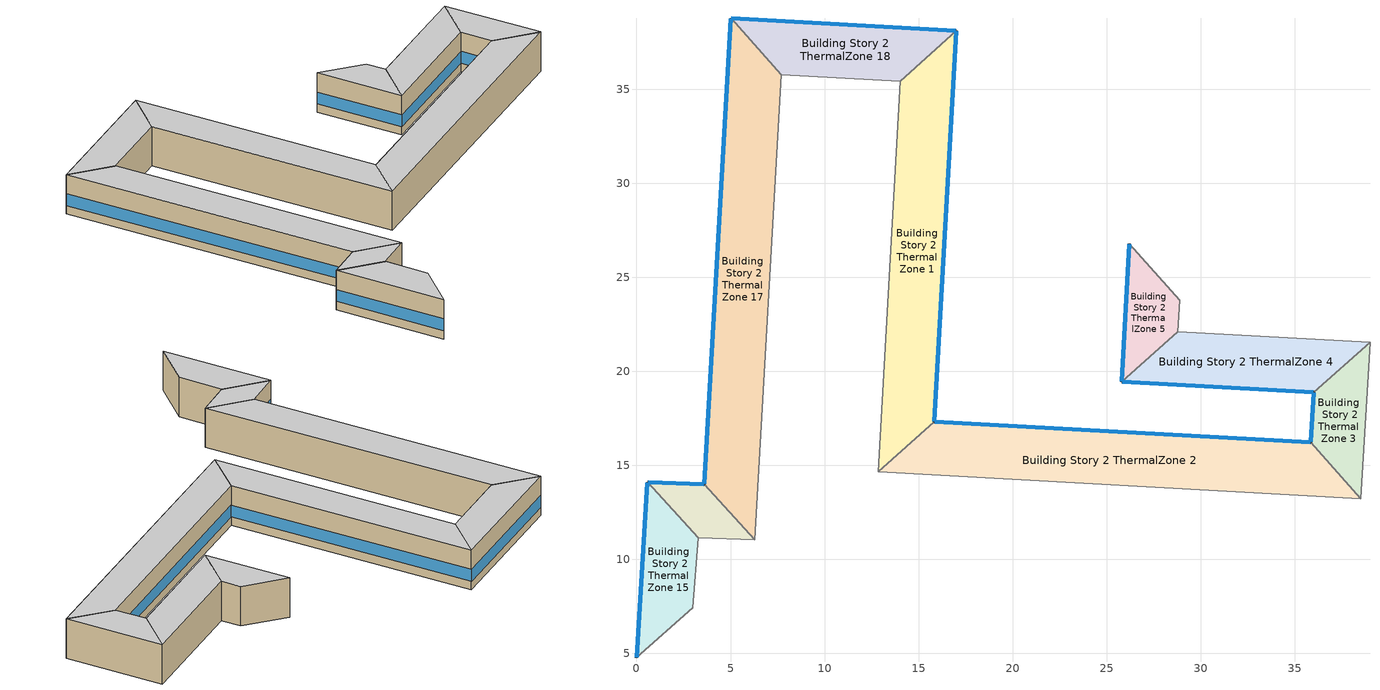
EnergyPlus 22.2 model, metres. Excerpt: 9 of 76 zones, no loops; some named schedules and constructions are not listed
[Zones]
Building Story 2 ThermalZone 1
 floor adiabatic (Typical Interior Floor): 17,38.09 15.83,17.33 12.84,14.66 14.02,35.43 z3.6
 wall outside (Typical Insulated Steel Framed Exterior Wall R-12.99): 15.83,17.33 17,38.09 z3.6:7.2
 wall adiabatic (Typical Interior Wall): 17,38.09 14.02,35.43 12.84,14.66 15.83,17.33 z3.6:7.2
 window (U 0.55 SHGC 0.25): 15.83,17.35 17,38.07 z4.36:5.44
 ceiling adiabatic (Typical Interior Ceiling): 14.02,35.43 12.84,14.66 15.83,17.33 17,38.09 z7.2
Building Story 2 ThermalZone 15
 floor adiabatic (Typical Interior Ceiling): 0,4.78 0.59,14.1 3.27,11.14 2.99,7.43 z3.6
 wall outside (Typical Insulated Steel Framed Exterior Wall R-12.99): 0.59,14.1 0,4.78 z3.6:7.2
 wall adiabatic (Typical Interior Wall): 0,4.78 2.99,7.43 3.27,11.14 0.59,14.1 z3.6:7.2
 window (U 0.55 SHGC 0.25): 0.58,14.08 0,4.8 z4.36:5.45
 ceiling adiabatic (Typical Interior Ceiling): 2.99,7.43 3.27,11.14 0.59,14.1 0,4.78 z7.2
Building Story 2 ThermalZone 16
 floor adiabatic (Typical Interior Ceiling): 0.59,14.1 3.6,13.99 6.29,11.04 3.27,11.14 z3.6
 wall outside (Typical Insulated Steel Framed Exterior Wall R-12.99): 3.6,13.99 0.59,14.1 z3.6:7.2
 wall adiabatic (Typical Interior Wall): 0.59,14.1 3.27,11.14 6.29,11.04 3.6,13.99 z3.6:7.2
 window (U 0.55 SHGC 0.25): 3.58,13.99 0.61,14.1 z4.36:5.46
 ceiling adiabatic (Typical Interior Ceiling): 3.27,11.14 6.29,11.04 3.6,13.99 0.59,14.1 z7.2
Building Story 2 ThermalZone 17
 floor adiabatic (Typical Interior Ceiling): 3.6,13.99 5.02,38.76 7.69,35.78 6.29,11.04 z3.6
 wall outside (Typical Insulated Steel Framed Exterior Wall R-12.99): 5.02,38.76 3.6,13.99 z3.6:7.2
 wall adiabatic (Typical Interior Wall): 3.6,13.99 6.29,11.04 7.69,35.78 5.02,38.76 z3.6:7.2
 window (U 0.55 SHGC 0.25): 5.02,38.73 3.6,14.02 z4.36:5.44
 ceiling adiabatic (Typical Interior Ceiling): 6.29,11.04 7.69,35.78 5.02,38.76 3.6,13.99 z7.2
Building Story 2 ThermalZone 18
 floor adiabatic (Typical Interior Ceiling): 5.02,38.76 17,38.09 14.02,35.43 7.69,35.78 z3.6
 wall outside (Typical Insulated Steel Framed Exterior Wall R-12.99): 17,38.09 5.02,38.76 z3.6:7.2
 wall adiabatic (Typical Interior Wall): 5.02,38.76 7.69,35.78 14.02,35.43 17,38.09 z3.6:7.2
 window (U 0.55 SHGC 0.25): 16.97,38.09 5.05,38.76 z4.36:5.45
 ceiling adiabatic (Typical Interior Ceiling): 7.69,35.78 14.02,35.43 17,38.09 5.02,38.76 z7.2
Building Story 2 ThermalZone 2
 floor adiabatic (Typical Interior Floor): 15.83,17.33 35.84,16.21 38.5,13.22 12.84,14.66 z3.6
 wall outside (Typical Insulated Steel Framed Exterior Wall R-12.99): 35.84,16.21 15.83,17.33 z3.6:7.2
 wall adiabatic (Typical Interior Wall): 15.83,17.33 12.84,14.66 38.5,13.22 35.84,16.21 z3.6:7.2
 window (U 0.55 SHGC 0.25): 35.81,16.22 15.85,17.32 z4.36:5.44
 ceiling adiabatic (Typical Interior Ceiling): 12.84,14.66 38.5,13.22 35.84,16.21 15.83,17.33 z7.2
Building Story 2 ThermalZone 3
 floor adiabatic (Typical Interior Floor): 35.84,16.21 36.01,18.88 39,21.54 38.5,13.22 z3.6
 wall outside (Typical Insulated Steel Framed Exterior Wall R-12.99): 36.01,18.88 35.84,16.21 z3.6:7.2
 wall adiabatic (Typical Interior Wall): 35.84,16.21 38.5,13.22 39,21.54 36.01,18.88 z3.6:7.2
 window (U 0.55 SHGC 0.25): 36.01,18.85 35.84,16.24 z4.36:5.46
 ceiling adiabatic (Typical Interior Ceiling): 38.5,13.22 39,21.54 36.01,18.88 35.84,16.21 z7.2
Building Story 2 ThermalZone 4
 floor adiabatic (Typical Interior Floor): 36.01,18.88 25.79,19.44 28.77,22.1 39,21.54 z3.6
 wall outside (Typical Insulated Steel Framed Exterior Wall R-12.99): 25.79,19.44 36.01,18.88 z3.6:7.2
 wall adiabatic (Typical Interior Wall): 36.01,18.88 39,21.54 28.77,22.1 25.79,19.44 z3.6:7.2
 window (U 0.55 SHGC 0.25): 25.82,19.43 35.98,18.88 z4.36:5.45
 ceiling adiabatic (Typical Interior Ceiling): 39,21.54 28.77,22.1 25.79,19.44 36.01,18.88 z7.2
Building Story 2 ThermalZone 5
 floor adiabatic (Typical Interior Floor): 25.79,19.44 26.21,26.77 28.88,23.78 28.77,22.1 z3.6
 wall outside (Typical Insulated Steel Framed Exterior Wall R-12.99): 26.21,26.77 25.79,19.44 z3.6:7.2
 wall adiabatic (Typical Interior Wall): 25.79,19.44 28.77,22.1 28.88,23.78 26.21,26.77 z3.6:7.2
 window (U 0.55 SHGC 0.25): 26.21,26.74 25.79,19.46 z4.36:5.45
 ceiling adiabatic (Typical Interior Ceiling): 28.77,22.1 28.88,23.78 26.21,26.77 25.79,19.44 z7.2
[Schedule:Week:Daily]
SchoolSecondary BLDG_LIGHT_OFFICE_SCH_2013 Week Rule - Sep6-Dec31: SchoolSecondary BLDG_LIGHT_OFFICE_SCH_2013 Default, SchoolSecondary BLDG_LIGHT_OFFICE_SCH_2013 Wkdy Day 2, SchoolSecondary BLDG_LIGHT_OFFICE_SCH_2013 Wkdy Day 2, SchoolSecondary BLDG_LIGHT_OFFICE_SCH_2013 Wkdy Day 2, SchoolSecondary BLDG_LIGHT_OFFICE_SCH_2013 Wkdy Day 2, SchoolSecondary BLDG_LIGHT_OFFICE_SCH_2013 Wkdy Day 2, SchoolSecondary BLDG_LIGHT_OFFICE_SCH_2013 Default, SchoolSecondary BLDG_LIGHT_OFFICE_SCH_2013 Default, SchoolSecondary BLDG_LIGHT_OFFICE_SCH_2013 Summer Design Day, SchoolSecondary BLDG_LIGHT_OFFICE_SCH_2013 Winter Design Day, SchoolSecondary BLDG_LIGHT_OFFICE_SCH_2013 Default, SchoolSecondary BLDG_LIGHT_OFFICE_SCH_2013 Default
SchoolSecondary BLDG_LIGHT_BATH_SCH_2013 Week Rule - Jan1-Jan3: SchoolSecondary BLDG_LIGHT_BATH_SCH_2013 Wkdy Day, SchoolSecondary BLDG_LIGHT_BATH_SCH_2013 Wkdy Day, SchoolSecondary BLDG_LIGHT_BATH_SCH_2013 Wkdy Day, SchoolSecondary BLDG_LIGHT_BATH_SCH_2013 Wkdy Day, SchoolSecondary BLDG_LIGHT_BATH_SCH_2013 Wkdy Day, SchoolSecondary BLDG_LIGHT_BATH_SCH_2013 Wkdy Day, SchoolSecondary BLDG_LIGHT_BATH_SCH_2013 Wknd Day, SchoolSecondary BLDG_LIGHT_BATH_SCH_2013 Default, SchoolSecondary BLDG_LIGHT_BATH_SCH_2013 Summer Design Day, SchoolSecondary BLDG_LIGHT_BATH_SCH_2013 Winter Design Day, SchoolSecondary BLDG_LIGHT_BATH_SCH_2013 Default, SchoolSecondary BLDG_LIGHT_BATH_SCH_2013 Default
SchoolSecondary BLDG_LIGHT_BATH_SCH_2013 Week Rule - Jan4-Jun27: SchoolSecondary BLDG_LIGHT_BATH_SCH_2013 Wknd Day, SchoolSecondary BLDG_LIGHT_BATH_SCH_2013 Wkdy Day, SchoolSecondary BLDG_LIGHT_BATH_SCH_2013 Wkdy Day, SchoolSecondary BLDG_LIGHT_BATH_SCH_2013 Wkdy Day, SchoolSecondary BLDG_LIGHT_BATH_SCH_2013 Wkdy Day, SchoolSecondary BLDG_LIGHT_BATH_SCH_2013 Wkdy Day, SchoolSecondary BLDG_LIGHT_BATH_SCH_2013 Wknd Day, SchoolSecondary BLDG_LIGHT_BATH_SCH_2013 Default, SchoolSecondary BLDG_LIGHT_BATH_SCH_2013 Summer Design Day, SchoolSecondary BLDG_LIGHT_BATH_SCH_2013 Winter Design Day, SchoolSecondary BLDG_LIGHT_BATH_SCH_2013 Default, SchoolSecondary BLDG_LIGHT_BATH_SCH_2013 Default
SchoolSecondary BLDG_LIGHT_BATH_SCH_2013 Week Rule - Jun28-Jul4: SchoolSecondary BLDG_LIGHT_BATH_SCH_2013 Wknd Day, SchoolSecondary BLDG_LIGHT_BATH_SCH_2013 Wkdy Day, SchoolSecondary BLDG_LIGHT_BATH_SCH_2013 Wkdy Day, SchoolSecondary BLDG_LIGHT_BATH_SCH_2013 Wkdy Day 1, SchoolSecondary BLDG_LIGHT_BATH_SCH_2013 Wkdy Day 1, SchoolSecondary BLDG_LIGHT_BATH_SCH_2013 Wkdy Day 1, SchoolSecondary BLDG_LIGHT_BATH_SCH_2013 Wknd Day 1, SchoolSecondary BLDG_LIGHT_BATH_SCH_2013 Default, SchoolSecondary BLDG_LIGHT_BATH_SCH_2013 Summer Design Day, SchoolSecondary BLDG_LIGHT_BATH_SCH_2013 Winter Design Day, SchoolSecondary BLDG_LIGHT_BATH_SCH_2013 Default, SchoolSecondary BLDG_LIGHT_BATH_SCH_2013 Default
SchoolSecondary BLDG_LIGHT_BATH_SCH_2013 Week Rule - Jul5-Aug29: SchoolSecondary BLDG_LIGHT_BATH_SCH_2013 Wknd Day 1, SchoolSecondary BLDG_LIGHT_BATH_SCH_2013 Wkdy Day 1, SchoolSecondary BLDG_LIGHT_BATH_SCH_2013 Wkdy Day 1, SchoolSecondary BLDG_LIGHT_BATH_SCH_2013 Wkdy Day 1, SchoolSecondary BLDG_LIGHT_BATH_SCH_2013 Wkdy Day 1, SchoolSecondary BLDG_LIGHT_BATH_SCH_2013 Wkdy Day 1, SchoolSecondary BLDG_LIGHT_BATH_SCH_2013 Wknd Day 1, SchoolSecondary BLDG_LIGHT_BATH_SCH_2013 Default, SchoolSecondary BLDG_LIGHT_BATH_SCH_2013 Summer Design Day, SchoolSecondary BLDG_LIGHT_BATH_SCH_2013 Winter Design Day, SchoolSecondary BLDG_LIGHT_BATH_SCH_2013 Default, SchoolSecondary BLDG_LIGHT_BATH_SCH_2013 Default
SchoolSecondary BLDG_LIGHT_BATH_SCH_2013 Week Rule - Aug30-Sep5: SchoolSecondary BLDG_LIGHT_BATH_SCH_2013 Wknd Day 1, SchoolSecondary BLDG_LIGHT_BATH_SCH_2013 Wkdy Day 1, SchoolSecondary BLDG_LIGHT_BATH_SCH_2013 Wkdy Day 2, SchoolSecondary BLDG_LIGHT_BATH_SCH_2013 Wkdy Day 2, SchoolSecondary BLDG_LIGHT_BATH_SCH_2013 Wkdy Day 2, SchoolSecondary BLDG_LIGHT_BATH_SCH_2013 Wkdy Day 2, SchoolSecondary BLDG_LIGHT_BATH_SCH_2013 Default, SchoolSecondary BLDG_LIGHT_BATH_SCH_2013 Default, SchoolSecondary BLDG_LIGHT_BATH_SCH_2013 Summer Design Day, SchoolSecondary BLDG_LIGHT_BATH_SCH_2013 Winter Design Day, SchoolSecondary BLDG_LIGHT_BATH_SCH_2013 Default, SchoolSecondary BLDG_LIGHT_BATH_SCH_2013 Default
SchoolSecondary BLDG_LIGHT_BATH_SCH_2013 Week Rule - Sep6-Dec31: SchoolSecondary BLDG_LIGHT_BATH_SCH_2013 Default, SchoolSecondary BLDG_LIGHT_BATH_SCH_2013 Wkdy Day 2, SchoolSecondary BLDG_LIGHT_BATH_SCH_2013 Wkdy Day 2, SchoolSecondary BLDG_LIGHT_BATH_SCH_2013 Wkdy Day 2, SchoolSecondary BLDG_LIGHT_BATH_SCH_2013 Wkdy Day 2, SchoolSecondary BLDG_LIGHT_BATH_SCH_2013 Wkdy Day 2, SchoolSecondary BLDG_LIGHT_BATH_SCH_2013 Default, SchoolSecondary BLDG_LIGHT_BATH_SCH_2013 Default, SchoolSecondary BLDG_LIGHT_BATH_SCH_2013 Summer Design Day, SchoolSecondary BLDG_LIGHT_BATH_SCH_2013 Winter Design Day, SchoolSecondary BLDG_LIGHT_BATH_SCH_2013 Default, SchoolSecondary BLDG_LIGHT_BATH_SCH_2013 Default
SchoolSecondary BLDG_OCC_SCH_Auditorium Week Rule - Jan1-Jan3: SchoolSecondary BLDG_OCC_SCH_Auditorium Wkdy|SmrDsn Day, SchoolSecondary BLDG_OCC_SCH_Auditorium Wkdy|SmrDsn Day, SchoolSecondary BLDG_OCC_SCH_Auditorium Wkdy|SmrDsn Day, SchoolSecondary BLDG_OCC_SCH_Auditorium Wkdy|SmrDsn Day, SchoolSecondary BLDG_OCC_SCH_Auditorium Wkdy|SmrDsn Day, SchoolSecondary BLDG_OCC_SCH_Auditorium Wkdy|SmrDsn Day, SchoolSecondary BLDG_OCC_SCH_Auditorium Wknd Day, SchoolSecondary BLDG_OCC_SCH_Auditorium Default, SchoolSecondary BLDG_OCC_SCH_Auditorium Summer Design Day, SchoolSecondary BLDG_OCC_SCH_Auditorium Winter Design Day, SchoolSecondary BLDG_OCC_SCH_Auditorium Default, SchoolSecondary BLDG_OCC_SCH_Auditorium Default
SchoolSecondary BLDG_OCC_SCH_Auditorium Week Rule - Jan4-Jun27: SchoolSecondary BLDG_OCC_SCH_Auditorium Wknd Day, SchoolSecondary BLDG_OCC_SCH_Auditorium Wkdy|SmrDsn Day, SchoolSecondary BLDG_OCC_SCH_Auditorium Wkdy|SmrDsn Day, SchoolSecondary BLDG_OCC_SCH_Auditorium Wkdy|SmrDsn Day, SchoolSecondary BLDG_OCC_SCH_Auditorium Wkdy|SmrDsn Day, SchoolSecondary BLDG_OCC_SCH_Auditorium Wkdy|SmrDsn Day, SchoolSecondary BLDG_OCC_SCH_Auditorium Wknd Day, SchoolSecondary BLDG_OCC_SCH_Auditorium Default, SchoolSecondary BLDG_OCC_SCH_Auditorium Summer Design Day, SchoolSecondary BLDG_OCC_SCH_Auditorium Winter Design Day, SchoolSecondary BLDG_OCC_SCH_Auditorium Default, SchoolSecondary BLDG_OCC_SCH_Auditorium Default
SchoolSecondary BLDG_OCC_SCH_Auditorium Week Rule - Jun28-Jul4: SchoolSecondary BLDG_OCC_SCH_Auditorium Wknd Day, SchoolSecondary BLDG_OCC_SCH_Auditorium Wkdy|SmrDsn Day, SchoolSecondary BLDG_OCC_SCH_Auditorium Wkdy|SmrDsn Day, SchoolSecondary BLDG_OCC_SCH_Auditorium Wkdy|SmrDsn Day 1, SchoolSecondary BLDG_OCC_SCH_Auditorium Wkdy|SmrDsn Day 1, SchoolSecondary BLDG_OCC_SCH_Auditorium Wkdy|SmrDsn Day 1, SchoolSecondary BLDG_OCC_SCH_Auditorium Wknd Day 1, SchoolSecondary BLDG_OCC_SCH_Auditorium Default, SchoolSecondary BLDG_OCC_SCH_Auditorium Summer Design Day, SchoolSecondary BLDG_OCC_SCH_Auditorium Winter Design Day, SchoolSecondary BLDG_OCC_SCH_Auditorium Default, SchoolSecondary BLDG_OCC_SCH_Auditorium Default
SchoolSecondary BLDG_OCC_SCH_Auditorium Week Rule - Jul5-Aug29: SchoolSecondary BLDG_OCC_SCH_Auditorium Wknd Day 1, SchoolSecondary BLDG_OCC_SCH_Auditorium Wkdy|SmrDsn Day 1, SchoolSecondary BLDG_OCC_SCH_Auditorium Wkdy|SmrDsn Day 1, SchoolSecondary BLDG_OCC_SCH_Auditorium Wkdy|SmrDsn Day 1, SchoolSecondary BLDG_OCC_SCH_Auditorium Wkdy|SmrDsn Day 1, SchoolSecondary BLDG_OCC_SCH_Auditorium Wkdy|SmrDsn Day 1, SchoolSecondary BLDG_OCC_SCH_Auditorium Wknd Day 1, SchoolSecondary BLDG_OCC_SCH_Auditorium Default, SchoolSecondary BLDG_OCC_SCH_Auditorium Summer Design Day, SchoolSecondary BLDG_OCC_SCH_Auditorium Winter Design Day, SchoolSecondary BLDG_OCC_SCH_Auditorium Default, SchoolSecondary BLDG_OCC_SCH_Auditorium Default
SchoolSecondary BLDG_OCC_SCH_Auditorium Week Rule - Aug30-Sep5: SchoolSecondary BLDG_OCC_SCH_Auditorium Wknd Day 1, SchoolSecondary BLDG_OCC_SCH_Auditorium Wkdy|SmrDsn Day 1, SchoolSecondary BLDG_OCC_SCH_Auditorium Wkdy|SmrDsn Day 2, SchoolSecondary BLDG_OCC_SCH_Auditorium Wkdy|SmrDsn Day 2, SchoolSecondary BLDG_OCC_SCH_Auditorium Wkdy|SmrDsn Day 2, SchoolSecondary BLDG_OCC_SCH_Auditorium Wkdy|SmrDsn Day 2, SchoolSecondary BLDG_OCC_SCH_Auditorium Default, SchoolSecondary BLDG_OCC_SCH_Auditorium Default, SchoolSecondary BLDG_OCC_SCH_Auditorium Summer Design Day, SchoolSecondary BLDG_OCC_SCH_Auditorium Winter Design Day, SchoolSecondary BLDG_OCC_SCH_Auditorium Default, SchoolSecondary BLDG_OCC_SCH_Auditorium Default
SchoolSecondary BLDG_OCC_SCH_Auditorium Week Rule - Sep6-Dec31: SchoolSecondary BLDG_OCC_SCH_Auditorium Default, SchoolSecondary BLDG_OCC_SCH_Auditorium Wkdy|SmrDsn Day 2, SchoolSecondary BLDG_OCC_SCH_Auditorium Wkdy|SmrDsn Day 2, SchoolSecondary BLDG_OCC_SCH_Auditorium Wkdy|SmrDsn Day 2, SchoolSecondary BLDG_OCC_SCH_Auditorium Wkdy|SmrDsn Day 2, SchoolSecondary BLDG_OCC_SCH_Auditorium Wkdy|SmrDsn Day 2, SchoolSecondary BLDG_OCC_SCH_Auditorium Default, SchoolSecondary BLDG_OCC_SCH_Auditorium Default, SchoolSecondary BLDG_OCC_SCH_Auditorium Summer Design Day, SchoolSecondary BLDG_OCC_SCH_Auditorium Winter Design Day, SchoolSecondary BLDG_OCC_SCH_Auditorium Default, SchoolSecondary BLDG_OCC_SCH_Auditorium Default
SchoolSecondary BLDG_OCC_SCH_Cafeteria Week Rule - Jan1-Jan3: SchoolSecondary BLDG_OCC_SCH_Cafeteria Wkdy|SmrDsn Day, SchoolSecondary BLDG_OCC_SCH_Cafeteria Wkdy|SmrDsn Day, SchoolSecondary BLDG_OCC_SCH_Cafeteria Wkdy|SmrDsn Day, SchoolSecondary BLDG_OCC_SCH_Cafeteria Wkdy|SmrDsn Day, SchoolSecondary BLDG_OCC_SCH_Cafeteria Wkdy|SmrDsn Day, SchoolSecondary BLDG_OCC_SCH_Cafeteria Wkdy|SmrDsn Day, SchoolSecondary BLDG_OCC_SCH_Cafeteria Wknd Day, SchoolSecondary BLDG_OCC_SCH_Cafeteria Default, SchoolSecondary BLDG_OCC_SCH_Cafeteria Summer Design Day, SchoolSecondary BLDG_OCC_SCH_Cafeteria Winter Design Day, SchoolSecondary BLDG_OCC_SCH_Cafeteria Default, SchoolSecondary BLDG_OCC_SCH_Cafeteria Default
SchoolSecondary BLDG_OCC_SCH_Cafeteria Week Rule - Jan4-Jun27: SchoolSecondary BLDG_OCC_SCH_Cafeteria Wknd Day, SchoolSecondary BLDG_OCC_SCH_Cafeteria Wkdy|SmrDsn Day, SchoolSecondary BLDG_OCC_SCH_Cafeteria Wkdy|SmrDsn Day, SchoolSecondary BLDG_OCC_SCH_Cafeteria Wkdy|SmrDsn Day, SchoolSecondary BLDG_OCC_SCH_Cafeteria Wkdy|SmrDsn Day, SchoolSecondary BLDG_OCC_SCH_Cafeteria Wkdy|SmrDsn Day, SchoolSecondary BLDG_OCC_SCH_Cafeteria Wknd Day, SchoolSecondary BLDG_OCC_SCH_Cafeteria Default, SchoolSecondary BLDG_OCC_SCH_Cafeteria Summer Design Day, SchoolSecondary BLDG_OCC_SCH_Cafeteria Winter Design Day, SchoolSecondary BLDG_OCC_SCH_Cafeteria Default, SchoolSecondary BLDG_OCC_SCH_Cafeteria Default
SchoolSecondary BLDG_OCC_SCH_Cafeteria Week Rule - Jun28-Jul4: SchoolSecondary BLDG_OCC_SCH_Cafeteria Wknd Day, SchoolSecondary BLDG_OCC_SCH_Cafeteria Wkdy|SmrDsn Day, SchoolSecondary BLDG_OCC_SCH_Cafeteria Wkdy|SmrDsn Day, SchoolSecondary BLDG_OCC_SCH_Cafeteria Wkdy|SmrDsn Day 1, SchoolSecondary BLDG_OCC_SCH_Cafeteria Wkdy|SmrDsn Day 1, SchoolSecondary BLDG_OCC_SCH_Cafeteria Wkdy|SmrDsn Day 1, SchoolSecondary BLDG_OCC_SCH_Cafeteria Wknd Day 1, SchoolSecondary BLDG_OCC_SCH_Cafeteria Default, SchoolSecondary BLDG_OCC_SCH_Cafeteria Summer Design Day, SchoolSecondary BLDG_OCC_SCH_Cafeteria Winter Design Day, SchoolSecondary BLDG_OCC_SCH_Cafeteria Default, SchoolSecondary BLDG_OCC_SCH_Cafeteria Default
SchoolSecondary BLDG_OCC_SCH_Cafeteria Week Rule - Jul5-Aug29: SchoolSecondary BLDG_OCC_SCH_Cafeteria Wknd Day 1, SchoolSecondary BLDG_OCC_SCH_Cafeteria Wkdy|SmrDsn Day 1, SchoolSecondary BLDG_OCC_SCH_Cafeteria Wkdy|SmrDsn Day 1, SchoolSecondary BLDG_OCC_SCH_Cafeteria Wkdy|SmrDsn Day 1, SchoolSecondary BLDG_OCC_SCH_Cafeteria Wkdy|SmrDsn Day 1, SchoolSecondary BLDG_OCC_SCH_Cafeteria Wkdy|SmrDsn Day 1, SchoolSecondary BLDG_OCC_SCH_Cafeteria Wknd Day 1, SchoolSecondary BLDG_OCC_SCH_Cafeteria Default, SchoolSecondary BLDG_OCC_SCH_Cafeteria Summer Design Day, SchoolSecondary BLDG_OCC_SCH_Cafeteria Winter Design Day, SchoolSecondary BLDG_OCC_SCH_Cafeteria Default, SchoolSecondary BLDG_OCC_SCH_Cafeteria Default
SchoolSecondary BLDG_OCC_SCH_Cafeteria Week Rule - Aug30-Sep5: SchoolSecondary BLDG_OCC_SCH_Cafeteria Wknd Day 1, SchoolSecondary BLDG_OCC_SCH_Cafeteria Wkdy|SmrDsn Day 1, SchoolSecondary BLDG_OCC_SCH_Cafeteria Wkdy|SmrDsn Day 2, SchoolSecondary BLDG_OCC_SCH_Cafeteria Wkdy|SmrDsn Day 2, SchoolSecondary BLDG_OCC_SCH_Cafeteria Wkdy|SmrDsn Day 2, SchoolSecondary BLDG_OCC_SCH_Cafeteria Wkdy|SmrDsn Day 2, SchoolSecondary BLDG_OCC_SCH_Cafeteria Default, SchoolSecondary BLDG_OCC_SCH_Cafeteria Default, SchoolSecondary BLDG_OCC_SCH_Cafeteria Summer Design Day, SchoolSecondary BLDG_OCC_SCH_Cafeteria Winter Design Day, SchoolSecondary BLDG_OCC_SCH_Cafeteria Default, SchoolSecondary BLDG_OCC_SCH_Cafeteria Default
SchoolSecondary BLDG_OCC_SCH_Cafeteria Week Rule - Sep6-Dec31: SchoolSecondary BLDG_OCC_SCH_Cafeteria Default, SchoolSecondary BLDG_OCC_SCH_Cafeteria Wkdy|SmrDsn Day 2, SchoolSecondary BLDG_OCC_SCH_Cafeteria Wkdy|SmrDsn Day 2, SchoolSecondary BLDG_OCC_SCH_Cafeteria Wkdy|SmrDsn Day 2, SchoolSecondary BLDG_OCC_SCH_Cafeteria Wkdy|SmrDsn Day 2, SchoolSecondary BLDG_OCC_SCH_Cafeteria Wkdy|SmrDsn Day 2, SchoolSecondary BLDG_OCC_SCH_Cafeteria Default, SchoolSecondary BLDG_OCC_SCH_Cafeteria Default, SchoolSecondary BLDG_OCC_SCH_Cafeteria Summer Design Day, SchoolSecondary BLDG_OCC_SCH_Cafeteria Winter Design Day, SchoolSecondary BLDG_OCC_SCH_Cafeteria Default, SchoolSecondary BLDG_OCC_SCH_Cafeteria Default
SchoolSecondary BLDG_OCC_SCH_Extend Week Rule - Jan1-Jan3: SchoolSecondary BLDG_OCC_SCH_Extend Wkdy|SmrDsn Day, SchoolSecondary BLDG_OCC_SCH_Extend Wkdy|SmrDsn Day, SchoolSecondary BLDG_OCC_SCH_Extend Wkdy|SmrDsn Day, SchoolSecondary BLDG_OCC_SCH_Extend Wkdy|SmrDsn Day, SchoolSecondary BLDG_OCC_SCH_Extend Wkdy|SmrDsn Day, SchoolSecondary BLDG_OCC_SCH_Extend Wkdy|SmrDsn Day, SchoolSecondary BLDG_OCC_SCH_Extend Wknd Day, SchoolSecondary BLDG_OCC_SCH_Extend Default, SchoolSecondary BLDG_OCC_SCH_Extend Summer Design Day, SchoolSecondary BLDG_OCC_SCH_Extend Winter Design Day, SchoolSecondary BLDG_OCC_SCH_Extend Default, SchoolSecondary BLDG_OCC_SCH_Extend Default
SchoolSecondary BLDG_OCC_SCH_Extend Week Rule - Jan4-Jun27: SchoolSecondary BLDG_OCC_SCH_Extend Wknd Day, SchoolSecondary BLDG_OCC_SCH_Extend Wkdy|SmrDsn Day, SchoolSecondary BLDG_OCC_SCH_Extend Wkdy|SmrDsn Day, SchoolSecondary BLDG_OCC_SCH_Extend Wkdy|SmrDsn Day, SchoolSecondary BLDG_OCC_SCH_Extend Wkdy|SmrDsn Day, SchoolSecondary BLDG_OCC_SCH_Extend Wkdy|SmrDsn Day, SchoolSecondary BLDG_OCC_SCH_Extend Wknd Day, SchoolSecondary BLDG_OCC_SCH_Extend Default, SchoolSecondary BLDG_OCC_SCH_Extend Summer Design Day, SchoolSecondary BLDG_OCC_SCH_Extend Winter Design Day, SchoolSecondary BLDG_OCC_SCH_Extend Default, SchoolSecondary BLDG_OCC_SCH_Extend Default
SchoolSecondary BLDG_OCC_SCH_Extend Week Rule - Jun28-Jul4: SchoolSecondary BLDG_OCC_SCH_Extend Wknd Day, SchoolSecondary BLDG_OCC_SCH_Extend Wkdy|SmrDsn Day, SchoolSecondary BLDG_OCC_SCH_Extend Wkdy|SmrDsn Day, SchoolSecondary BLDG_OCC_SCH_Extend Wkdy|SmrDsn Day 1, SchoolSecondary BLDG_OCC_SCH_Extend Wkdy|SmrDsn Day 1, SchoolSecondary BLDG_OCC_SCH_Extend Wkdy|SmrDsn Day 1, SchoolSecondary BLDG_OCC_SCH_Extend Wknd Day 1, SchoolSecondary BLDG_OCC_SCH_Extend Default, SchoolSecondary BLDG_OCC_SCH_Extend Summer Design Day, SchoolSecondary BLDG_OCC_SCH_Extend Winter Design Day, SchoolSecondary BLDG_OCC_SCH_Extend Default, SchoolSecondary BLDG_OCC_SCH_Extend Default
SchoolSecondary BLDG_OCC_SCH_Extend Week Rule - Jul5-Aug29: SchoolSecondary BLDG_OCC_SCH_Extend Wknd Day 1, SchoolSecondary BLDG_OCC_SCH_Extend Wkdy|SmrDsn Day 1, SchoolSecondary BLDG_OCC_SCH_Extend Wkdy|SmrDsn Day 1, SchoolSecondary BLDG_OCC_SCH_Extend Wkdy|SmrDsn Day 1, SchoolSecondary BLDG_OCC_SCH_Extend Wkdy|SmrDsn Day 1, SchoolSecondary BLDG_OCC_SCH_Extend Wkdy|SmrDsn Day 1, SchoolSecondary BLDG_OCC_SCH_Extend Wknd Day 1, SchoolSecondary BLDG_OCC_SCH_Extend Default, SchoolSecondary BLDG_OCC_SCH_Extend Summer Design Day, SchoolSecondary BLDG_OCC_SCH_Extend Winter Design Day, SchoolSecondary BLDG_OCC_SCH_Extend Default, SchoolSecondary BLDG_OCC_SCH_Extend Default
SchoolSecondary BLDG_OCC_SCH_Extend Week Rule - Aug30-Sep5: SchoolSecondary BLDG_OCC_SCH_Extend Wknd Day 1, SchoolSecondary BLDG_OCC_SCH_Extend Wkdy|SmrDsn Day 1, SchoolSecondary BLDG_OCC_SCH_Extend Wkdy|SmrDsn Day 2, SchoolSecondary BLDG_OCC_SCH_Extend Wkdy|SmrDsn Day 2, SchoolSecondary BLDG_OCC_SCH_Extend Wkdy|SmrDsn Day 2, SchoolSecondary BLDG_OCC_SCH_Extend Wkdy|SmrDsn Day 2, SchoolSecondary BLDG_OCC_SCH_Extend Default, SchoolSecondary BLDG_OCC_SCH_Extend Default, SchoolSecondary BLDG_OCC_SCH_Extend Summer Design Day, SchoolSecondary BLDG_OCC_SCH_Extend Winter Design Day, SchoolSecondary BLDG_OCC_SCH_Extend Default, SchoolSecondary BLDG_OCC_SCH_Extend Default
SchoolSecondary BLDG_OCC_SCH_Extend Week Rule - Sep6-Dec31: SchoolSecondary BLDG_OCC_SCH_Extend Default, SchoolSecondary BLDG_OCC_SCH_Extend Wkdy|SmrDsn Day 2, SchoolSecondary BLDG_OCC_SCH_Extend Wkdy|SmrDsn Day 2, SchoolSecondary BLDG_OCC_SCH_Extend Wkdy|SmrDsn Day 2, SchoolSecondary BLDG_OCC_SCH_Extend Wkdy|SmrDsn Day 2, SchoolSecondary BLDG_OCC_SCH_Extend Wkdy|SmrDsn Day 2, SchoolSecondary BLDG_OCC_SCH_Extend Default, SchoolSecondary BLDG_OCC_SCH_Extend Default, SchoolSecondary BLDG_OCC_SCH_Extend Summer Design Day, SchoolSecondary BLDG_OCC_SCH_Extend Winter Design Day, SchoolSecondary BLDG_OCC_SCH_Extend Default, SchoolSecondary BLDG_OCC_SCH_Extend Default
SchoolSecondary BLDG_OCC_SCH_Offices Week Rule - Jan1-Jan3: SchoolSecondary BLDG_OCC_SCH_Offices Wkdy|SmrDsn Day, SchoolSecondary BLDG_OCC_SCH_Offices Wkdy|SmrDsn Day, SchoolSecondary BLDG_OCC_SCH_Offices Wkdy|SmrDsn Day, SchoolSecondary BLDG_OCC_SCH_Offices Wkdy|SmrDsn Day, SchoolSecondary BLDG_OCC_SCH_Offices Wkdy|SmrDsn Day, SchoolSecondary BLDG_OCC_SCH_Offices Wkdy|SmrDsn Day, SchoolSecondary BLDG_OCC_SCH_Offices Wknd Day, SchoolSecondary BLDG_OCC_SCH_Offices Default, SchoolSecondary BLDG_OCC_SCH_Offices Summer Design Day, SchoolSecondary BLDG_OCC_SCH_Offices Winter Design Day, SchoolSecondary BLDG_OCC_SCH_Offices Default, SchoolSecondary BLDG_OCC_SCH_Offices Default
SchoolSecondary BLDG_OCC_SCH_Offices Week Rule - Jan4-Jun27: SchoolSecondary BLDG_OCC_SCH_Offices Wknd Day, SchoolSecondary BLDG_OCC_SCH_Offices Wkdy|SmrDsn Day, SchoolSecondary BLDG_OCC_SCH_Offices Wkdy|SmrDsn Day, SchoolSecondary BLDG_OCC_SCH_Offices Wkdy|SmrDsn Day, SchoolSecondary BLDG_OCC_SCH_Offices Wkdy|SmrDsn Day, SchoolSecondary BLDG_OCC_SCH_Offices Wkdy|SmrDsn Day, SchoolSecondary BLDG_OCC_SCH_Offices Wknd Day, SchoolSecondary BLDG_OCC_SCH_Offices Default, SchoolSecondary BLDG_OCC_SCH_Offices Summer Design Day, SchoolSecondary BLDG_OCC_SCH_Offices Winter Design Day, SchoolSecondary BLDG_OCC_SCH_Offices Default, SchoolSecondary BLDG_OCC_SCH_Offices Default
SchoolSecondary BLDG_OCC_SCH_Offices Week Rule - Jun28-Jul4: SchoolSecondary BLDG_OCC_SCH_Offices Wknd Day, SchoolSecondary BLDG_OCC_SCH_Offices Wkdy|SmrDsn Day, SchoolSecondary BLDG_OCC_SCH_Offices Wkdy|SmrDsn Day, SchoolSecondary BLDG_OCC_SCH_Offices Wkdy|SmrDsn Day 1, SchoolSecondary BLDG_OCC_SCH_Offices Wkdy|SmrDsn Day 1, SchoolSecondary BLDG_OCC_SCH_Offices Wkdy|SmrDsn Day 1, SchoolSecondary BLDG_OCC_SCH_Offices Wknd Day 1, SchoolSecondary BLDG_OCC_SCH_Offices Default, SchoolSecondary BLDG_OCC_SCH_Offices Summer Design Day, SchoolSecondary BLDG_OCC_SCH_Offices Winter Design Day, SchoolSecondary BLDG_OCC_SCH_Offices Default, SchoolSecondary BLDG_OCC_SCH_Offices Default
SchoolSecondary BLDG_OCC_SCH_Offices Week Rule - Jul5-Aug29: SchoolSecondary BLDG_OCC_SCH_Offices Wknd Day 1, SchoolSecondary BLDG_OCC_SCH_Offices Wkdy|SmrDsn Day 1, SchoolSecondary BLDG_OCC_SCH_Offices Wkdy|SmrDsn Day 1, SchoolSecondary BLDG_OCC_SCH_Offices Wkdy|SmrDsn Day 1, SchoolSecondary BLDG_OCC_SCH_Offices Wkdy|SmrDsn Day 1, SchoolSecondary BLDG_OCC_SCH_Offices Wkdy|SmrDsn Day 1, SchoolSecondary BLDG_OCC_SCH_Offices Wknd Day 1, SchoolSecondary BLDG_OCC_SCH_Offices Default, SchoolSecondary BLDG_OCC_SCH_Offices Summer Design Day, SchoolSecondary BLDG_OCC_SCH_Offices Winter Design Day, SchoolSecondary BLDG_OCC_SCH_Offices Default, SchoolSecondary BLDG_OCC_SCH_Offices Default
SchoolSecondary BLDG_OCC_SCH_Offices Week Rule - Aug30-Sep5: SchoolSecondary BLDG_OCC_SCH_Offices Wknd Day 1, SchoolSecondary BLDG_OCC_SCH_Offices Wkdy|SmrDsn Day 1, SchoolSecondary BLDG_OCC_SCH_Offices Wkdy|SmrDsn Day 2, SchoolSecondary BLDG_OCC_SCH_Offices Wkdy|SmrDsn Day 2, SchoolSecondary BLDG_OCC_SCH_Offices Wkdy|SmrDsn Day 2, SchoolSecondary BLDG_OCC_SCH_Offices Wkdy|SmrDsn Day 2, SchoolSecondary BLDG_OCC_SCH_Offices Default, SchoolSecondary BLDG_OCC_SCH_Offices Default, SchoolSecondary BLDG_OCC_SCH_Offices Summer Design Day, SchoolSecondary BLDG_OCC_SCH_Offices Winter Design Day, SchoolSecondary BLDG_OCC_SCH_Offices Default, SchoolSecondary BLDG_OCC_SCH_Offices Default
SchoolSecondary BLDG_OCC_SCH_Offices Week Rule - Sep6-Dec31: SchoolSecondary BLDG_OCC_SCH_Offices Default, SchoolSecondary BLDG_OCC_SCH_Offices Wkdy|SmrDsn Day 2, SchoolSecondary BLDG_OCC_SCH_Offices Wkdy|SmrDsn Day 2, SchoolSecondary BLDG_OCC_SCH_Offices Wkdy|SmrDsn Day 2, SchoolSecondary BLDG_OCC_SCH_Offices Wkdy|SmrDsn Day 2, SchoolSecondary BLDG_OCC_SCH_Offices Wkdy|SmrDsn Day 2, SchoolSecondary BLDG_OCC_SCH_Offices Default, SchoolSecondary BLDG_OCC_SCH_Offices Default, SchoolSecondary BLDG_OCC_SCH_Offices Summer Design Day, SchoolSecondary BLDG_OCC_SCH_Offices Winter Design Day, SchoolSecondary BLDG_OCC_SCH_Offices Default, SchoolSecondary BLDG_OCC_SCH_Offices Default
Elevator Schedule 3 Week Rule - Jan1-Jan3: 72 space(s) Occ Sch Thursday 19, 72 space(s) Occ Sch Thursday 19, 72 space(s) Occ Sch Thursday 19, 72 space(s) Occ Sch Thursday 19, 72 space(s) Occ Sch Thursday 19, 72 space(s) Occ Sch Friday 19, 72 space(s) Occ Sch Saturday 3, 72 space(s) Occ Sch Default 3, 72 space(s) Occ Sch Summer Design Day 3, 72 space(s) Occ Sch Winter Design Day 3, 72 space(s) Occ Sch Default 3, 72 space(s) Occ Sch Default 3
Elevator Schedule 3 Week Rule - Jan4-Jun13: 72 space(s) Occ Sch Sunday 3, 72 space(s) Occ Sch Default 3, 72 space(s) Occ Sch Tuesday 19, 72 space(s) Occ Sch Wednesday 19, 72 space(s) Occ Sch Thursday 19, 72 space(s) Occ Sch Friday 19, 72 space(s) Occ Sch Saturday 3, 72 space(s) Occ Sch Default 3, 72 space(s) Occ Sch Summer Design Day 3, 72 space(s) Occ Sch Winter Design Day 3, 72 space(s) Occ Sch Default 3, 72 space(s) Occ Sch Default 3
Elevator Schedule 3 Week Rule - Jun14-Jun20: 72 space(s) Occ Sch Sunday 3, 72 space(s) Occ Sch Default 3, 72 space(s) Occ Sch Tuesday 18, 72 space(s) Occ Sch Wednesday 18, 72 space(s) Occ Sch Thursday 18, 72 space(s) Occ Sch Friday 18, 72 space(s) Occ Sch Saturday 3, 72 space(s) Occ Sch Default 3, 72 space(s) Occ Sch Summer Design Day 3, 72 space(s) Occ Sch Winter Design Day 3, 72 space(s) Occ Sch Default 3, 72 space(s) Occ Sch Default 3
Elevator Schedule 3 Week Rule - Jun21-Jun27: 72 space(s) Occ Sch Sunday 3, 72 space(s) Occ Sch Monday 16, 72 space(s) Occ Sch Tuesday 18, 72 space(s) Occ Sch Wednesday 18, 72 space(s) Occ Sch Thursday 18, 72 space(s) Occ Sch Friday 18, 72 space(s) Occ Sch Saturday 3, 72 space(s) Occ Sch Default 3, 72 space(s) Occ Sch Summer Design Day 3, 72 space(s) Occ Sch Winter Design Day 3, 72 space(s) Occ Sch Default 3, 72 space(s) Occ Sch Default 3
Elevator Schedule 3 Week Rule - Jun28-Jul4: 72 space(s) Occ Sch Sunday 3, 72 space(s) Occ Sch Monday 16, 72 space(s) Occ Sch Tuesday 18, 72 space(s) Occ Sch Wednesday 17, 72 space(s) Occ Sch Thursday 17, 72 space(s) Occ Sch Friday 17, 72 space(s) Occ Sch Saturday 3, 72 space(s) Occ Sch Default 3, 72 space(s) Occ Sch Summer Design Day 3, 72 space(s) Occ Sch Winter Design Day 3, 72 space(s) Occ Sch Default 3, 72 space(s) Occ Sch Default 3
Elevator Schedule 3 Week Rule - Jul5-Aug29: 72 space(s) Occ Sch Sunday 3, 72 space(s) Occ Sch Monday 15, 72 space(s) Occ Sch Tuesday 17, 72 space(s) Occ Sch Wednesday 17, 72 space(s) Occ Sch Thursday 17, 72 space(s) Occ Sch Friday 17, 72 space(s) Occ Sch Saturday 3, 72 space(s) Occ Sch Default 3, 72 space(s) Occ Sch Summer Design Day 3, 72 space(s) Occ Sch Winter Design Day 3, 72 space(s) Occ Sch Default 3, 72 space(s) Occ Sch Default 3
Elevator Schedule 3 Week Rule - Aug30-Sep5: 72 space(s) Occ Sch Sunday 3, 72 space(s) Occ Sch Monday 15, 72 space(s) Occ Sch Tuesday 16, 72 space(s) Occ Sch Wednesday 16, 72 space(s) Occ Sch Thursday 16, 72 space(s) Occ Sch Friday 16, 72 space(s) Occ Sch Saturday 3, 72 space(s) Occ Sch Default 3, 72 space(s) Occ Sch Summer Design Day 3, 72 space(s) Occ Sch Winter Design Day 3, 72 space(s) Occ Sch Default 3, 72 space(s) Occ Sch Default 3
Elevator Schedule 3 Week Rule - Sep6-Sep12: 72 space(s) Occ Sch Sunday 3, 72 space(s) Occ Sch Monday 14, 72 space(s) Occ Sch Tuesday 16, 72 space(s) Occ Sch Wednesday 16, 72 space(s) Occ Sch Thursday 16, 72 space(s) Occ Sch Friday 16, 72 space(s) Occ Sch Saturday 3, 72 space(s) Occ Sch Default 3, 72 space(s) Occ Sch Summer Design Day 3, 72 space(s) Occ Sch Winter Design Day 3, 72 space(s) Occ Sch Default 3, 72 space(s) Occ Sch Default 3
Elevator Schedule 3 Week Rule - Sep13-Sep19: 72 space(s) Occ Sch Sunday 3, 72 space(s) Occ Sch Monday 14, 72 space(s) Occ Sch Tuesday 16, 72 space(s) Occ Sch Wednesday 15, 72 space(s) Occ Sch Thursday 15, 72 space(s) Occ Sch Friday 15, 72 space(s) Occ Sch Saturday 3, 72 space(s) Occ Sch Default 3, 72 space(s) Occ Sch Summer Design Day 3, 72 space(s) Occ Sch Winter Design Day 3, 72 space(s) Occ Sch Default 3, 72 space(s) Occ Sch Default 3
Elevator Schedule 3 Week Rule - Sep20-Dec31: 72 space(s) Occ Sch Sunday 3, 72 space(s) Occ Sch Monday 13, 72 space(s) Occ Sch Tuesday 15, 72 space(s) Occ Sch Wednesday 15, 72 space(s) Occ Sch Thursday 15, 72 space(s) Occ Sch Friday 15, 72 space(s) Occ Sch Saturday 3, 72 space(s) Occ Sch Default 3, 72 space(s) Occ Sch Summer Design Day 3, 72 space(s) Occ Sch Winter Design Day 3, 72 space(s) Occ Sch Default 3, 72 space(s) Occ Sch Default 3
Elevator Schedule 1 Week Rule - Jan1-Jan3: 72 space(s) Occ Sch Thursday 9, 72 space(s) Occ Sch Thursday 9, 72 space(s) Occ Sch Thursday 9, 72 space(s) Occ Sch Thursday 9, 72 space(s) Occ Sch Thursday 9, 72 space(s) Occ Sch Friday 9, 72 space(s) Occ Sch Saturday 1, 72 space(s) Occ Sch Default 1, 72 space(s) Occ Sch Summer Design Day 1, 72 space(s) Occ Sch Winter Design Day 1, 72 space(s) Occ Sch Default 1, 72 space(s) Occ Sch Default 1
Elevator Schedule 1 Week Rule - Jan4-Jun13: 72 space(s) Occ Sch Sunday 1, 72 space(s) Occ Sch Default 1, 72 space(s) Occ Sch Tuesday 9, 72 space(s) Occ Sch Wednesday 9, 72 space(s) Occ Sch Thursday 9, 72 space(s) Occ Sch Friday 9, 72 space(s) Occ Sch Saturday 1, 72 space(s) Occ Sch Default 1, 72 space(s) Occ Sch Summer Design Day 1, 72 space(s) Occ Sch Winter Design Day 1, 72 space(s) Occ Sch Default 1, 72 space(s) Occ Sch Default 1
Elevator Schedule 1 Week Rule - Jun14-Jun20: 72 space(s) Occ Sch Sunday 1, 72 space(s) Occ Sch Default 1, 72 space(s) Occ Sch Tuesday 8, 72 space(s) Occ Sch Wednesday 8, 72 space(s) Occ Sch Thursday 8, 72 space(s) Occ Sch Friday 8, 72 space(s) Occ Sch Saturday 1, 72 space(s) Occ Sch Default 1, 72 space(s) Occ Sch Summer Design Day 1, 72 space(s) Occ Sch Winter Design Day 1, 72 space(s) Occ Sch Default 1, 72 space(s) Occ Sch Default 1
Elevator Schedule 1 Week Rule - Jun21-Jun27: 72 space(s) Occ Sch Sunday 1, 72 space(s) Occ Sch Monday 8, 72 space(s) Occ Sch Tuesday 8, 72 space(s) Occ Sch Wednesday 8, 72 space(s) Occ Sch Thursday 8, 72 space(s) Occ Sch Friday 8, 72 space(s) Occ Sch Saturday 1, 72 space(s) Occ Sch Default 1, 72 space(s) Occ Sch Summer Design Day 1, 72 space(s) Occ Sch Winter Design Day 1, 72 space(s) Occ Sch Default 1, 72 space(s) Occ Sch Default 1
Elevator Schedule 1 Week Rule - Jun28-Jul4: 72 space(s) Occ Sch Sunday 1, 72 space(s) Occ Sch Monday 8, 72 space(s) Occ Sch Tuesday 8, 72 space(s) Occ Sch Wednesday 7, 72 space(s) Occ Sch Thursday 7, 72 space(s) Occ Sch Friday 7, 72 space(s) Occ Sch Saturday 1, 72 space(s) Occ Sch Default 1, 72 space(s) Occ Sch Summer Design Day 1, 72 space(s) Occ Sch Winter Design Day 1, 72 space(s) Occ Sch Default 1, 72 space(s) Occ Sch Default 1
Elevator Schedule 1 Week Rule - Jul5-Aug29: 72 space(s) Occ Sch Sunday 1, 72 space(s) Occ Sch Monday 7, 72 space(s) Occ Sch Tuesday 7, 72 space(s) Occ Sch Wednesday 7, 72 space(s) Occ Sch Thursday 7, 72 space(s) Occ Sch Friday 7, 72 space(s) Occ Sch Saturday 1, 72 space(s) Occ Sch Default 1, 72 space(s) Occ Sch Summer Design Day 1, 72 space(s) Occ Sch Winter Design Day 1, 72 space(s) Occ Sch Default 1, 72 space(s) Occ Sch Default 1
Elevator Schedule 1 Week Rule - Aug30-Sep5: 72 space(s) Occ Sch Sunday 1, 72 space(s) Occ Sch Monday 7, 72 space(s) Occ Sch Tuesday 6, 72 space(s) Occ Sch Wednesday 6, 72 space(s) Occ Sch Thursday 6, 72 space(s) Occ Sch Friday 6, 72 space(s) Occ Sch Saturday 1, 72 space(s) Occ Sch Default 1, 72 space(s) Occ Sch Summer Design Day 1, 72 space(s) Occ Sch Winter Design Day 1, 72 space(s) Occ Sch Default 1, 72 space(s) Occ Sch Default 1
Elevator Schedule 1 Week Rule - Sep6-Sep12: 72 space(s) Occ Sch Sunday 1, 72 space(s) Occ Sch Monday 6, 72 space(s) Occ Sch Tuesday 6, 72 space(s) Occ Sch Wednesday 6, 72 space(s) Occ Sch Thursday 6, 72 space(s) Occ Sch Friday 6, 72 space(s) Occ Sch Saturday 1, 72 space(s) Occ Sch Default 1, 72 space(s) Occ Sch Summer Design Day 1, 72 space(s) Occ Sch Winter Design Day 1, 72 space(s) Occ Sch Default 1, 72 space(s) Occ Sch Default 1
Elevator Schedule 1 Week Rule - Sep13-Sep19: 72 space(s) Occ Sch Sunday 1, 72 space(s) Occ Sch Monday 6, 72 space(s) Occ Sch Tuesday 6, 72 space(s) Occ Sch Wednesday 5, 72 space(s) Occ Sch Thursday 5, 72 space(s) Occ Sch Friday 5, 72 space(s) Occ Sch Saturday 1, 72 space(s) Occ Sch Default 1, 72 space(s) Occ Sch Summer Design Day 1, 72 space(s) Occ Sch Winter Design Day 1, 72 space(s) Occ Sch Default 1, 72 space(s) Occ Sch Default 1
Elevator Schedule 1 Week Rule - Sep20-Dec31: 72 space(s) Occ Sch Sunday 1, 72 space(s) Occ Sch Monday 5, 72 space(s) Occ Sch Tuesday 5, 72 space(s) Occ Sch Wednesday 5, 72 space(s) Occ Sch Thursday 5, 72 space(s) Occ Sch Friday 5, 72 space(s) Occ Sch Saturday 1, 72 space(s) Occ Sch Default 1, 72 space(s) Occ Sch Summer Design Day 1, 72 space(s) Occ Sch Winter Design Day 1, 72 space(s) Occ Sch Default 1, 72 space(s) Occ Sch Default 1
Elevator Schedule 2 Week Rule - Jan1-Jan3: 72 space(s) Occ Sch Thursday 14, 72 space(s) Occ Sch Thursday 14, 72 space(s) Occ Sch Thursday 14, 72 space(s) Occ Sch Thursday 14, 72 space(s) Occ Sch Thursday 14, 72 space(s) Occ Sch Friday 14, 72 space(s) Occ Sch Saturday 2, 72 space(s) Occ Sch Default 2, 72 space(s) Occ Sch Summer Design Day 2, 72 space(s) Occ Sch Winter Design Day 2, 72 space(s) Occ Sch Default 2, 72 space(s) Occ Sch Default 2
Elevator Schedule 2 Week Rule - Jan4-Jun13: 72 space(s) Occ Sch Sunday 2, 72 space(s) Occ Sch Default 2, 72 space(s) Occ Sch Tuesday 14, 72 space(s) Occ Sch Wednesday 14, 72 space(s) Occ Sch Thursday 14, 72 space(s) Occ Sch Friday 14, 72 space(s) Occ Sch Saturday 2, 72 space(s) Occ Sch Default 2, 72 space(s) Occ Sch Summer Design Day 2, 72 space(s) Occ Sch Winter Design Day 2, 72 space(s) Occ Sch Default 2, 72 space(s) Occ Sch Default 2
Elevator Schedule 2 Week Rule - Jun14-Jun20: 72 space(s) Occ Sch Sunday 2, 72 space(s) Occ Sch Default 2, 72 space(s) Occ Sch Tuesday 13, 72 space(s) Occ Sch Wednesday 13, 72 space(s) Occ Sch Thursday 13, 72 space(s) Occ Sch Friday 13, 72 space(s) Occ Sch Saturday 2, 72 space(s) Occ Sch Default 2, 72 space(s) Occ Sch Summer Design Day 2, 72 space(s) Occ Sch Winter Design Day 2, 72 space(s) Occ Sch Default 2, 72 space(s) Occ Sch Default 2
Elevator Schedule 2 Week Rule - Jun21-Jun27: 72 space(s) Occ Sch Sunday 2, 72 space(s) Occ Sch Monday 12, 72 space(s) Occ Sch Tuesday 13, 72 space(s) Occ Sch Wednesday 13, 72 space(s) Occ Sch Thursday 13, 72 space(s) Occ Sch Friday 13, 72 space(s) Occ Sch Saturday 2, 72 space(s) Occ Sch Default 2, 72 space(s) Occ Sch Summer Design Day 2, 72 space(s) Occ Sch Winter Design Day 2, 72 space(s) Occ Sch Default 2, 72 space(s) Occ Sch Default 2
Elevator Schedule 2 Week Rule - Jun28-Jul4: 72 space(s) Occ Sch Sunday 2, 72 space(s) Occ Sch Monday 12, 72 space(s) Occ Sch Tuesday 13, 72 space(s) Occ Sch Wednesday 12, 72 space(s) Occ Sch Thursday 12, 72 space(s) Occ Sch Friday 12, 72 space(s) Occ Sch Saturday 2, 72 space(s) Occ Sch Default 2, 72 space(s) Occ Sch Summer Design Day 2, 72 space(s) Occ Sch Winter Design Day 2, 72 space(s) Occ Sch Default 2, 72 space(s) Occ Sch Default 2
Elevator Schedule 2 Week Rule - Jul5-Aug29: 72 space(s) Occ Sch Sunday 2, 72 space(s) Occ Sch Monday 11, 72 space(s) Occ Sch Tuesday 12, 72 space(s) Occ Sch Wednesday 12, 72 space(s) Occ Sch Thursday 12, 72 space(s) Occ Sch Friday 12, 72 space(s) Occ Sch Saturday 2, 72 space(s) Occ Sch Default 2, 72 space(s) Occ Sch Summer Design Day 2, 72 space(s) Occ Sch Winter Design Day 2, 72 space(s) Occ Sch Default 2, 72 space(s) Occ Sch Default 2
Elevator Schedule 2 Week Rule - Aug30-Sep5: 72 space(s) Occ Sch Sunday 2, 72 space(s) Occ Sch Monday 11, 72 space(s) Occ Sch Tuesday 11, 72 space(s) Occ Sch Wednesday 11, 72 space(s) Occ Sch Thursday 11, 72 space(s) Occ Sch Friday 11, 72 space(s) Occ Sch Saturday 2, 72 space(s) Occ Sch Default 2, 72 space(s) Occ Sch Summer Design Day 2, 72 space(s) Occ Sch Winter Design Day 2, 72 space(s) Occ Sch Default 2, 72 space(s) Occ Sch Default 2
Elevator Schedule 2 Week Rule - Sep6-Sep12: 72 space(s) Occ Sch Sunday 2, 72 space(s) Occ Sch Monday 10, 72 space(s) Occ Sch Tuesday 11, 72 space(s) Occ Sch Wednesday 11, 72 space(s) Occ Sch Thursday 11, 72 space(s) Occ Sch Friday 11, 72 space(s) Occ Sch Saturday 2, 72 space(s) Occ Sch Default 2, 72 space(s) Occ Sch Summer Design Day 2, 72 space(s) Occ Sch Winter Design Day 2, 72 space(s) Occ Sch Default 2, 72 space(s) Occ Sch Default 2
Elevator Schedule 2 Week Rule - Sep13-Sep19: 72 space(s) Occ Sch Sunday 2, 72 space(s) Occ Sch Monday 10, 72 space(s) Occ Sch Tuesday 11, 72 space(s) Occ Sch Wednesday 10, 72 space(s) Occ Sch Thursday 10, 72 space(s) Occ Sch Friday 10, 72 space(s) Occ Sch Saturday 2, 72 space(s) Occ Sch Default 2, 72 space(s) Occ Sch Summer Design Day 2, 72 space(s) Occ Sch Winter Design Day 2, 72 space(s) Occ Sch Default 2, 72 space(s) Occ Sch Default 2
Elevator Schedule 2 Week Rule - Sep20-Dec31: 72 space(s) Occ Sch Sunday 2, 72 space(s) Occ Sch Monday 9, 72 space(s) Occ Sch Tuesday 10, 72 space(s) Occ Sch Wednesday 10, 72 space(s) Occ Sch Thursday 10, 72 space(s) Occ Sch Friday 10, 72 space(s) Occ Sch Saturday 2, 72 space(s) Occ Sch Default 2, 72 space(s) Occ Sch Summer Design Day 2, 72 space(s) Occ Sch Winter Design Day 2, 72 space(s) Occ Sch Default 2, 72 space(s) Occ Sch Default 2
DataCenter_EQUIP_SCH Week Rule - Jan1-Jan31: DataCenter_EQUIP_SCH Wknd|Wkdy|Hol Day, DataCenter_EQUIP_SCH Wknd|Wkdy|Hol Day, DataCenter_EQUIP_SCH Wknd|Wkdy|Hol Day, DataCenter_EQUIP_SCH Wknd|Wkdy|Hol Day, DataCenter_EQUIP_SCH Wknd|Wkdy|Hol Day, DataCenter_EQUIP_SCH Wknd|Wkdy|Hol Day, DataCenter_EQUIP_SCH Wknd|Wkdy|Hol Day, Schedule Day 3, DataCenter_EQUIP_SCH Summer Design Day, DataCenter_EQUIP_SCH Winter Design Day 11, Schedule Day 3, Schedule Day 3
DataCenter_EQUIP_SCH Week Rule - Feb1-Feb28: DataCenter_EQUIP_SCH Wknd|Wkdy|Hol Day 1, DataCenter_EQUIP_SCH Wknd|Wkdy|Hol Day 1, DataCenter_EQUIP_SCH Wknd|Wkdy|Hol Day 1, DataCenter_EQUIP_SCH Wknd|Wkdy|Hol Day 1, DataCenter_EQUIP_SCH Wknd|Wkdy|Hol Day 1, DataCenter_EQUIP_SCH Wknd|Wkdy|Hol Day 1, DataCenter_EQUIP_SCH Wknd|Wkdy|Hol Day 1, Schedule Day 3, DataCenter_EQUIP_SCH Summer Design Day, DataCenter_EQUIP_SCH Winter Design Day 11, Schedule Day 3, Schedule Day 3
DataCenter_EQUIP_SCH Week Rule - Mar1-Mar28: DataCenter_EQUIP_SCH Wknd|Wkdy|Hol Day 2, DataCenter_EQUIP_SCH Wknd|Wkdy|Hol Day 2, DataCenter_EQUIP_SCH Wknd|Wkdy|Hol Day 2, DataCenter_EQUIP_SCH Wknd|Wkdy|Hol Day 2, DataCenter_EQUIP_SCH Wknd|Wkdy|Hol Day 2, DataCenter_EQUIP_SCH Wknd|Wkdy|Hol Day 2, DataCenter_EQUIP_SCH Wknd|Wkdy|Hol Day 2, Schedule Day 3, DataCenter_EQUIP_SCH Summer Design Day, DataCenter_EQUIP_SCH Winter Design Day 11, Schedule Day 3, Schedule Day 3
DataCenter_EQUIP_SCH Week Rule - Mar29-Apr4: DataCenter_EQUIP_SCH Wknd|Wkdy|Hol Day 2, DataCenter_EQUIP_SCH Wknd|Wkdy|Hol Day 2, DataCenter_EQUIP_SCH Wknd|Wkdy|Hol Day 2, DataCenter_EQUIP_SCH Wknd|Wkdy|Hol Day 3, DataCenter_EQUIP_SCH Wknd|Wkdy|Hol Day 3, DataCenter_EQUIP_SCH Wknd|Wkdy|Hol Day 3, DataCenter_EQUIP_SCH Wknd|Wkdy|Hol Day 3, Schedule Day 3, DataCenter_EQUIP_SCH Summer Design Day, DataCenter_EQUIP_SCH Winter Design Day 11, Schedule Day 3, Schedule Day 3
DataCenter_EQUIP_SCH Week Rule - Apr5-Apr25: DataCenter_EQUIP_SCH Wknd|Wkdy|Hol Day 3, DataCenter_EQUIP_SCH Wknd|Wkdy|Hol Day 3, DataCenter_EQUIP_SCH Wknd|Wkdy|Hol Day 3, DataCenter_EQUIP_SCH Wknd|Wkdy|Hol Day 3, DataCenter_EQUIP_SCH Wknd|Wkdy|Hol Day 3, DataCenter_EQUIP_SCH Wknd|Wkdy|Hol Day 3, DataCenter_EQUIP_SCH Wknd|Wkdy|Hol Day 3, Schedule Day 3, DataCenter_EQUIP_SCH Summer Design Day, DataCenter_EQUIP_SCH Winter Design Day 11, Schedule Day 3, Schedule Day 3
DataCenter_EQUIP_SCH Week Rule - Apr26-May2: DataCenter_EQUIP_SCH Wknd|Wkdy|Hol Day 3, DataCenter_EQUIP_SCH Wknd|Wkdy|Hol Day 3, DataCenter_EQUIP_SCH Wknd|Wkdy|Hol Day 3, DataCenter_EQUIP_SCH Wknd|Wkdy|Hol Day 3, DataCenter_EQUIP_SCH Wknd|Wkdy|Hol Day 3, DataCenter_EQUIP_SCH Wknd|Wkdy|Hol Day 4, DataCenter_EQUIP_SCH Wknd|Wkdy|Hol Day 4, Schedule Day 3, DataCenter_EQUIP_SCH Summer Design Day, DataCenter_EQUIP_SCH Winter Design Day 11, Schedule Day 3, Schedule Day 3
DataCenter_EQUIP_SCH Week Rule - May3-May30: DataCenter_EQUIP_SCH Wknd|Wkdy|Hol Day 4, DataCenter_EQUIP_SCH Wknd|Wkdy|Hol Day 4, DataCenter_EQUIP_SCH Wknd|Wkdy|Hol Day 4, DataCenter_EQUIP_SCH Wknd|Wkdy|Hol Day 4, DataCenter_EQUIP_SCH Wknd|Wkdy|Hol Day 4, DataCenter_EQUIP_SCH Wknd|Wkdy|Hol Day 4, DataCenter_EQUIP_SCH Wknd|Wkdy|Hol Day 4, Schedule Day 3, DataCenter_EQUIP_SCH Summer Design Day, DataCenter_EQUIP_SCH Winter Design Day 11, Schedule Day 3, Schedule Day 3
DataCenter_EQUIP_SCH Week Rule - May31-Jun6: DataCenter_EQUIP_SCH Wknd|Wkdy|Hol Day 4, DataCenter_EQUIP_SCH Wknd|Wkdy|Hol Day 5, DataCenter_EQUIP_SCH Wknd|Wkdy|Hol Day 5, DataCenter_EQUIP_SCH Wknd|Wkdy|Hol Day 5, DataCenter_EQUIP_SCH Wknd|Wkdy|Hol Day 5, DataCenter_EQUIP_SCH Wknd|Wkdy|Hol Day 5, DataCenter_EQUIP_SCH Wknd|Wkdy|Hol Day 5, Schedule Day 3, DataCenter_EQUIP_SCH Summer Design Day, DataCenter_EQUIP_SCH Winter Design Day 11, Schedule Day 3, Schedule Day 3
DataCenter_EQUIP_SCH Week Rule - Jun7-Jun27: DataCenter_EQUIP_SCH Wknd|Wkdy|Hol Day 5, DataCenter_EQUIP_SCH Wknd|Wkdy|Hol Day 5, DataCenter_EQUIP_SCH Wknd|Wkdy|Hol Day 5, DataCenter_EQUIP_SCH Wknd|Wkdy|Hol Day 5, DataCenter_EQUIP_SCH Wknd|Wkdy|Hol Day 5, DataCenter_EQUIP_SCH Wknd|Wkdy|Hol Day 5, DataCenter_EQUIP_SCH Wknd|Wkdy|Hol Day 5, Schedule Day 3, DataCenter_EQUIP_SCH Summer Design Day, DataCenter_EQUIP_SCH Winter Design Day 11, Schedule Day 3, Schedule Day 3
DataCenter_EQUIP_SCH Week Rule - Jun28-Jul4: DataCenter_EQUIP_SCH Wknd|Wkdy|Hol Day 5, DataCenter_EQUIP_SCH Wknd|Wkdy|Hol Day 5, DataCenter_EQUIP_SCH Wknd|Wkdy|Hol Day 5, DataCenter_EQUIP_SCH Wknd|Wkdy|Hol Day 6, DataCenter_EQUIP_SCH Wknd|Wkdy|Hol Day 6, DataCenter_EQUIP_SCH Wknd|Wkdy|Hol Day 6, DataCenter_EQUIP_SCH Wknd|Wkdy|Hol Day 6, Schedule Day 3, DataCenter_EQUIP_SCH Summer Design Day, DataCenter_EQUIP_SCH Winter Design Day 11, Schedule Day 3, Schedule Day 3
DataCenter_EQUIP_SCH Week Rule - Jul5-Jul25: DataCenter_EQUIP_SCH Wknd|Wkdy|Hol Day 6, DataCenter_EQUIP_SCH Wknd|Wkdy|Hol Day 6, DataCenter_EQUIP_SCH Wknd|Wkdy|Hol Day 6, DataCenter_EQUIP_SCH Wknd|Wkdy|Hol Day 6, DataCenter_EQUIP_SCH Wknd|Wkdy|Hol Day 6, DataCenter_EQUIP_SCH Wknd|Wkdy|Hol Day 6, DataCenter_EQUIP_SCH Wknd|Wkdy|Hol Day 6, Schedule Day 3, DataCenter_EQUIP_SCH Summer Design Day, DataCenter_EQUIP_SCH Winter Design Day 11, Schedule Day 3, Schedule Day 3
DataCenter_EQUIP_SCH Week Rule - Jul26-Aug1: DataCenter_EQUIP_SCH Wknd|Wkdy|Hol Day 6, DataCenter_EQUIP_SCH Wknd|Wkdy|Hol Day 6, DataCenter_EQUIP_SCH Wknd|Wkdy|Hol Day 6, DataCenter_EQUIP_SCH Wknd|Wkdy|Hol Day 6, DataCenter_EQUIP_SCH Wknd|Wkdy|Hol Day 6, DataCenter_EQUIP_SCH Wknd|Wkdy|Hol Day 6, DataCenter_EQUIP_SCH Wknd|Wkdy|Hol Day 7, Schedule Day 3, DataCenter_EQUIP_SCH Summer Design Day, DataCenter_EQUIP_SCH Winter Design Day 11, Schedule Day 3, Schedule Day 3
DataCenter_EQUIP_SCH Week Rule - Aug2-Aug29: DataCenter_EQUIP_SCH Wknd|Wkdy|Hol Day 7, DataCenter_EQUIP_SCH Wknd|Wkdy|Hol Day 7, DataCenter_EQUIP_SCH Wknd|Wkdy|Hol Day 7, DataCenter_EQUIP_SCH Wknd|Wkdy|Hol Day 7, DataCenter_EQUIP_SCH Wknd|Wkdy|Hol Day 7, DataCenter_EQUIP_SCH Wknd|Wkdy|Hol Day 7, DataCenter_EQUIP_SCH Wknd|Wkdy|Hol Day 7, Schedule Day 3, DataCenter_EQUIP_SCH Summer Design Day, DataCenter_EQUIP_SCH Winter Design Day 11, Schedule Day 3, Schedule Day 3
